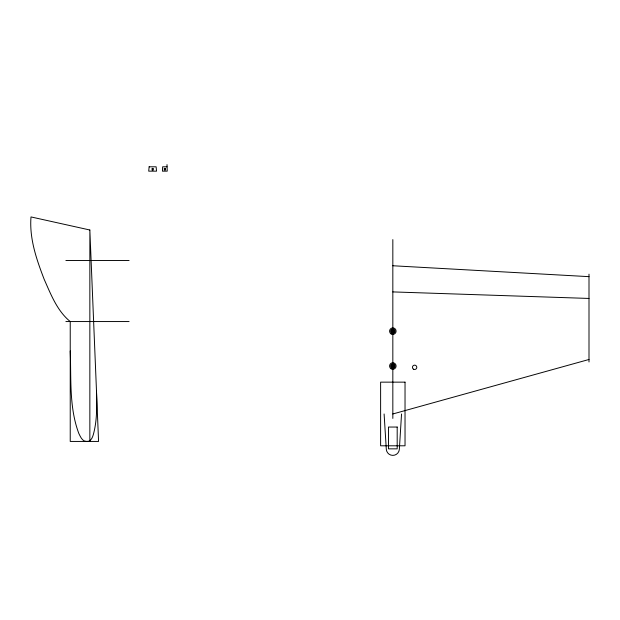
<?xml version="1.0" encoding="UTF-8"?>
<svg xmlns="http://www.w3.org/2000/svg" width="620" height="620" viewBox="0 0 620 620"><rect width="100%" height="100%" fill="white"/><g stroke="black" fill="none" stroke-linecap="round" stroke-linejoin="round"><path stroke-width="0.93" d="M401.543 413.974L399.357 449.252A6.541 6.541 0 0 1 392.832 455.382A6.541 6.541 0 0 1 386.299 449.252L384.106 413.974M392.832 413.974L589 359.476M152.536 168.33L153.28 169.035L152.722 168.33M164.742 168.33L165.486 169.035L164.928 168.33M167.013 166.796L162.657 166.796L162.432 171.151L167.23 171.151L167.013 164.618M152.001 170.066L153.256 170.066M164.207 170.066L165.463 170.066M65.875 260.524L129.084 260.524M65.875 321.555L129.084 321.555M392.832 291.912L589 298.445M392.832 265.755L589 276.652M89.853 230.004L31 216.93C29.256 238.56 36.534 259.431 44.167 279.295C50.856 294.322 57.11 310.899 70.231 321.555L70.231 441.432L98.572 441.432L89.853 230.004L89.853 441.432M96.495 391.119C96.867 405.666 97.239 420.585 93.279 434.729C92.427 437.743 90.629 441.928 86.8 441.432C82.398 441.758 80.468 436.751 78.849 433.527C68.944 407.356 71.331 378.433 70.231 350.982M589 274.164L589 361.964M392.832 239.599L392.832 418.415M152.629 168.539L152.629 170.283M151.977 168.927C154.016 170.547 152.032 168.539 151.977 168.919M164.184 168.927C166.222 170.547 164.238 168.539 164.184 168.919M392.173 331.096C392.631 332.839 394.661 330.111 392.646 331.77C391.267 330.197 395.002 330.336 392.173 331.088M392.173 365.971C392.631 367.714 394.661 364.986 392.646 366.645C391.267 365.072 395.002 365.211 392.173 365.963M149.141 166.796L148.707 171.151L156.55 171.151L156.116 166.796L149.141 166.796M405.031 382.145L380.618 382.145L380.618 445.796L405.031 445.796L405.031 382.145M397.188 427.048L388.469 427.048L388.469 448.849L397.188 448.849L397.188 427.048M413.532 369.21A2.178 2.178 0 0 0 416.803 367.327A2.178 2.178 0 0 0 413.532 365.436A2.178 2.178 0 0 0 413.532 369.21M392.119 367.242A1.418 1.418 0 0 0 394.243 366.017A1.418 1.418 0 0 0 392.119 364.793A1.418 1.418 0 0 0 392.119 367.242M391.739 367.908A2.178 2.178 0 0 0 395.01 366.017A2.178 2.178 0 0 0 391.739 364.134A2.178 2.178 0 0 0 391.739 367.908M391.197 368.846A3.27 3.27 0 0 0 396.095 366.017A3.27 3.27 0 0 0 391.197 363.188A3.27 3.27 0 0 0 391.197 368.846M392.119 332.367A1.418 1.418 0 0 0 394.243 331.142A1.418 1.418 0 0 0 392.119 329.918A1.418 1.418 0 0 0 392.119 332.367M391.739 333.033A2.178 2.178 0 0 0 395.01 331.142A2.178 2.178 0 0 0 391.739 329.259A2.178 2.178 0 0 0 391.739 333.033M391.197 333.971A3.27 3.27 0 0 0 396.095 331.142A3.27 3.27 0 0 0 391.197 328.313A3.27 3.27 0 0 0 391.197 333.971"/></g></svg>
